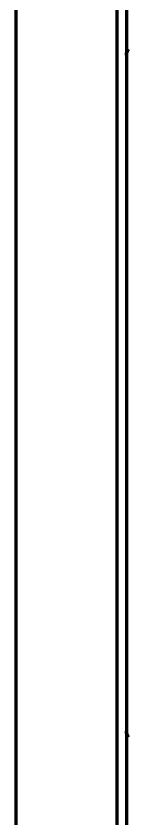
# Model space of a CAD drawing. Header units: millimetres. Extents: x 61566 to 667441, y 0 to 118800.
# Drawn here: x 278812.6 to 278823.4, y 55844.8 to 55921.1 of the extents above; entities that cross this region are included whole.
import ezdxf

# ---------------------------------------------------------------- set-up
doc = ezdxf.new("R2010")
doc.units = ezdxf.units.MM
doc.header["$LTSCALE"] = 200
doc.layers.add('LG-환기', color=2, linetype='Continuous')
doc.layers.add('환기유니트', color=6, linetype='Continuous')

# ---------------------------------------------------------------- blocks, each defined once
blk = doc.blocks.new('상업용 프리미엄환기 800~1000CMH')
at = {"layer": 'LG-환기', "color": 0, "linetype": 'Continuous', "lineweight": 70}
for p, q in [((953.2, 1358.557), (770.9, 1358.557)), ((836.428, 1358.557), (836.428, 1358.607)), ((953.1, 1357.657), (771, 1357.657)), ((774, 1348.057), (950.1, 1348.057))]:
    blk.add_line(p, q, dxfattribs=at)
for centre, start, end in [((820.49, 1359.357), 224.5, 270), ((884.71, 1359.357), 270, 315.5)]:
    blk.add_arc(centre, 0.8, start, end, dxfattribs=at)

msp = doc.modelspace()

# ---------------------------------------------------------------- block references
at = {"layer": '환기유니트', "xscale": -1, "rotation": 270}
msp.add_blockref('상업용 프리미엄환기 800~1000CMH', (277464.574, 55032.655, 0), dxfattribs=at)

doc.saveas('drawing.dxf')
